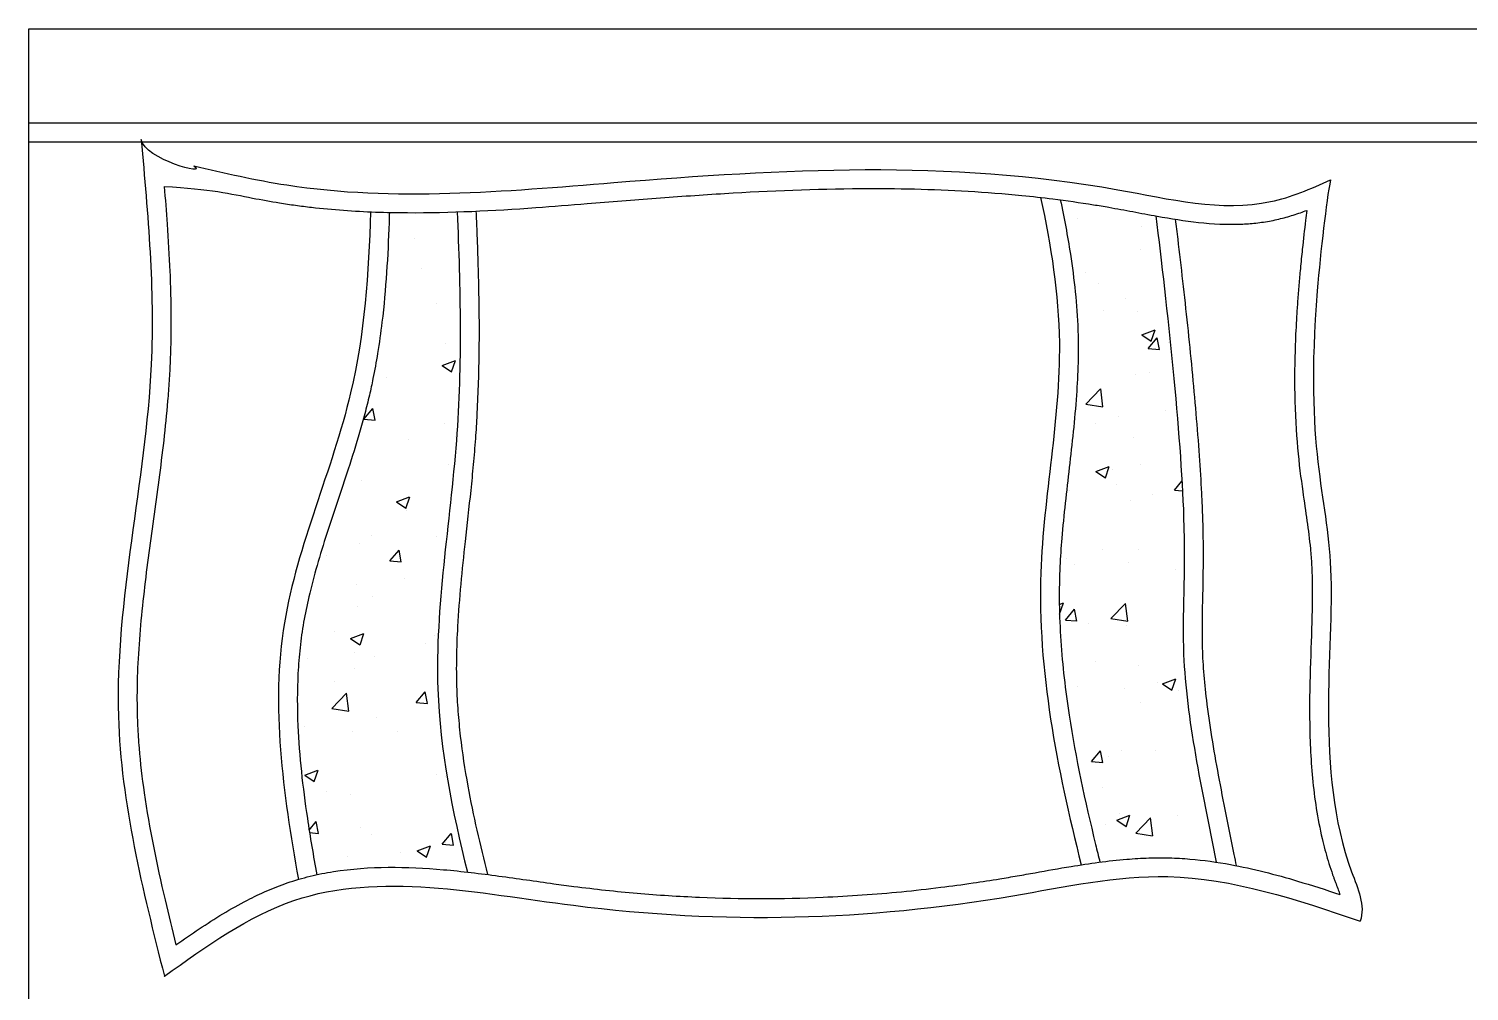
# Model space of a CAD drawing. Header units: inches. Extents: x 10.6 to 53.1, y 14.5 to 39.3.
# Drawn here: x 14.691 to 15.456, y 25.85 to 26.361 of the extents above; entities that cross this region are included whole.
import ezdxf

# ---------------------------------------------------------------- set-up
doc = ezdxf.new("R2010")
doc.units = ezdxf.units.IN
doc.header["$MEASUREMENT"] = 0
doc.layers.add('02', color=2, linetype='Continuous')

msp = doc.modelspace()

# ---------------------------------------------------------------- linework, layer by layer
at = {"layer": '02'}
for p, q in [((14.69144, 24.30082), (14.69144, 26.36082)), ((14.69144, 26.36082), (16.19144, 26.36082)), ((14.69144, 26.31082), (16.19144, 26.31082)), ((14.69144, 26.30082), (16.19144, 26.30082)), ((15.24803, 26.25992), (15.24803, 26.25992)), ((14.89615, 26.24957), (14.89615, 26.24957)), ((15.2822, 26.25604), (15.2822, 26.25604)), ((15.28152, 26.24372), (15.28152, 26.24372)), ((14.90018, 26.23349), (14.90018, 26.23349)), ((15.25277, 26.23114), (15.25277, 26.23114)), ((15.2596, 26.22546), (15.2596, 26.22546)), ((14.90772, 26.21512), (14.90772, 26.21512)), ((15.26207, 26.21104), (15.26207, 26.21104)), ((15.27386, 26.21771), (15.27386, 26.21771)), ((15.2803, 26.21043), (15.2803, 26.21043)), ((15.28243, 26.19827), (15.28943, 26.20096)), ((15.28243, 26.19827), (15.2874, 26.19491)), ((15.28582, 26.191), (15.29064, 26.19675)), ((15.28742, 26.1949), (15.28945, 26.20094)), ((15.29182, 26.19047), (15.29066, 26.19674)), ((14.91258, 26.19384), (14.91258, 26.19384)), ((15.28582, 26.191), (15.2918, 26.19048)), ((15.29644, 26.19434), (15.29644, 26.19434)), ((14.91098, 26.18203), (14.91798, 26.18472)), ((14.91098, 26.18203), (14.91595, 26.17868)), ((14.91597, 26.17867), (14.918, 26.18471)), ((14.88141, 26.17567), (14.88141, 26.17567)), ((15.27909, 26.17714), (15.27909, 26.17714)), ((15.28626, 26.17805), (15.28626, 26.17805)), ((15.25277, 26.16152), (15.26056, 26.16964)), ((15.26168, 26.16013), (15.26058, 26.16963)), ((14.86934, 26.15344), (14.87416, 26.15918)), ((14.87533, 26.1529), (14.87418, 26.15917)), ((15.25277, 26.16152), (15.26166, 26.16014)), ((15.29517, 26.15819), (15.29517, 26.15819)), ((14.86934, 26.15344), (14.87532, 26.15291)), ((14.86943, 26.15401), (14.86943, 26.15401)), ((14.91216, 26.15098), (14.91216, 26.15098)), ((15.25794, 26.15137), (15.25794, 26.15137)), ((15.27014, 26.1549), (15.27014, 26.1549)), ((14.89311, 26.14274), (14.89311, 26.14274)), ((14.91826, 26.14455), (14.91826, 26.14455)), ((15.27787, 26.14385), (15.27787, 26.14385)), ((14.91419, 26.12931), (14.91419, 26.12931)), ((15.2581, 26.12575), (15.2651, 26.12844)), ((15.26309, 26.12239), (15.26512, 26.12843)), ((15.26678, 26.12695), (15.26678, 26.12695)), ((15.2819, 26.12942), (15.2819, 26.12942)), ((14.86822, 26.12072), (14.86822, 26.12072)), ((15.2581, 26.12575), (15.26307, 26.1224)), ((15.26886, 26.11875), (15.26886, 26.11875)), ((15.2997, 26.11579), (15.30374, 26.1206)), ((14.88665, 26.10952), (14.89365, 26.11221)), ((14.89164, 26.10615), (14.89367, 26.11219)), ((15.24383, 26.11545), (15.24383, 26.11545)), ((15.28787, 26.11352), (15.28787, 26.11352)), ((15.2997, 26.11579), (15.30403, 26.11541)), ((14.88665, 26.10952), (14.89162, 26.10616)), ((14.89195, 26.10511), (14.89195, 26.10511)), ((15.27665, 26.11056), (15.27665, 26.11056)), ((14.87321, 26.09191), (14.87321, 26.09191)), ((14.90803, 26.09131), (14.90803, 26.09131)), ((14.84971, 26.0813), (14.84971, 26.0813)), ((14.867, 26.08743), (14.867, 26.08743)), ((14.88322, 26.07822), (14.88804, 26.08396)), ((14.88921, 26.07768), (14.88805, 26.08395)), ((15.26177, 26.08441), (15.26177, 26.08441)), ((15.28043, 26.08429), (15.28043, 26.08429)), ((14.88322, 26.07822), (14.88919, 26.07769)), ((15.24256, 26.07931), (15.24256, 26.07931)), ((15.24689, 26.07612), (15.24689, 26.07612)), ((15.27544, 26.07727), (15.27544, 26.07727)), ((15.30027, 26.07387), (15.30027, 26.07387)), ((14.86564, 26.06567), (14.86564, 26.06567)), ((14.89068, 26.06896), (14.89068, 26.06896)), ((14.87367, 26.05934), (14.87367, 26.05934)), ((14.86579, 26.05414), (14.86579, 26.05414)), ((15.23863, 26.05511), (15.24077, 26.05593)), ((15.23876, 26.04987), (15.24078, 26.05591)), ((15.24185, 26.04684), (15.24667, 26.05259)), ((15.24784, 26.0463), (15.24668, 26.05257)), ((15.26603, 26.04756), (15.27382, 26.05568)), ((15.27494, 26.04617), (15.27383, 26.05566)), ((15.24185, 26.04684), (15.24782, 26.04632)), ((15.25412, 26.04485), (15.25412, 26.04485)), ((15.26603, 26.04756), (15.27492, 26.04618)), ((15.27422, 26.04398), (15.27422, 26.04398)), ((14.85374, 26.04081), (14.85374, 26.04081)), ((14.86232, 26.037), (14.86932, 26.03969)), ((14.86232, 26.037), (14.86729, 26.03365)), ((14.86731, 26.03364), (14.86934, 26.03968)), ((14.90712, 26.03856), (14.90712, 26.03856)), ((14.86437, 26.02952), (14.86437, 26.02952)), ((14.87483, 26.02738), (14.87483, 26.02738)), ((14.90224, 26.03451), (14.90224, 26.03451)), ((14.83934, 26.02622), (14.83934, 26.02622)), ((14.86457, 26.02085), (14.86457, 26.02085)), ((15.25764, 26.02474), (15.25764, 26.02474)), ((15.2808, 26.02277), (15.2808, 26.02277)), ((14.85354, 26.01434), (14.85354, 26.01434)), ((15.2485, 26.01159), (15.2485, 26.01159)), ((15.29097, 26.01373), (15.29097, 26.01373)), ((15.29346, 26.01298), (15.30046, 26.01567)), ((15.29346, 26.01298), (15.29843, 26.00962)), ((15.29845, 26.00961), (15.30047, 26.01565)), ((14.85239, 25.9998), (14.86018, 26.00792)), ((14.8613, 25.99841), (14.86019, 26.00791)), ((14.89709, 26.003), (14.90191, 26.00874)), ((14.90308, 26.00246), (14.90193, 26.00873)), ((15.27301, 26.01069), (15.27301, 26.01069)), ((15.30188, 26.00933), (15.30188, 26.00933)), ((14.85239, 25.9998), (14.86128, 25.99842)), ((14.89709, 26.003), (14.90307, 26.00248)), ((15.28161, 26.00279), (15.28161, 26.00279)), ((14.83806, 25.99008), (14.83806, 25.99008)), ((14.87594, 25.99506), (14.87594, 25.99506)), ((14.86335, 25.98756), (14.86335, 25.98756)), ((14.88723, 25.98772), (14.88723, 25.98772)), ((15.25572, 25.97162), (15.26054, 25.97737)), ((15.26171, 25.97109), (15.26056, 25.97735)), ((15.26466, 25.97429), (15.26466, 25.97429)), ((15.27179, 25.97741), (15.27179, 25.97741)), ((15.2897, 25.97758), (15.2897, 25.97758)), ((14.83799, 25.96449), (14.84499, 25.96718)), ((14.84298, 25.96112), (14.845, 25.96716)), ((15.25572, 25.97162), (15.2617, 25.9711)), ((15.2609, 25.97194), (15.2609, 25.97194)), ((14.83799, 25.96449), (14.84296, 25.96113)), ((14.90773, 25.96468), (14.90773, 25.96468)), ((14.91278, 25.96394), (14.91278, 25.96394)), ((14.84963, 25.95562), (14.84963, 25.95562)), ((14.86214, 25.95427), (14.86214, 25.95427)), ((15.26148, 25.95778), (15.26148, 25.95778)), ((15.26912, 25.94046), (15.27613, 25.94315)), ((15.27057, 25.94412), (15.27057, 25.94412)), ((15.27412, 25.93709), (15.27614, 25.94314)), ((15.30126, 25.94313), (15.30126, 25.94313)), ((14.8403, 25.93532), (14.84406, 25.9398)), ((14.84523, 25.93352), (14.84408, 25.93979)), ((14.86775, 25.93662), (14.86775, 25.93662)), ((15.26339, 25.93814), (15.26339, 25.93814)), ((15.26912, 25.94046), (15.2741, 25.93711)), ((15.27929, 25.9336), (15.28707, 25.94171)), ((15.2882, 25.9322), (15.28709, 25.9417)), ((14.84052, 25.93394), (14.84522, 25.93353)), ((14.87338, 25.93271), (14.87338, 25.93271)), ((14.91097, 25.92778), (14.91579, 25.93352)), ((14.91097, 25.92778), (14.91694, 25.92726)), ((14.91151, 25.92779), (14.91151, 25.92779)), ((14.91286, 25.92848), (14.91286, 25.92848)), ((14.91696, 25.92724), (14.9158, 25.93351)), ((15.27929, 25.9336), (15.28818, 25.93222)), ((14.86092, 25.92099), (14.86092, 25.92099)), ((14.88884, 25.92319), (14.88884, 25.92319)), ((14.89768, 25.92423), (14.90468, 25.92692)), ((14.89768, 25.92423), (14.90265, 25.92087)), ((14.90267, 25.92086), (14.90469, 25.9269)), ((14.76342, 25.85763), (14.76326, 25.85752))]:
    msp.add_line(p, q, dxfattribs=at)
for points in [[(14.7511, 26.30196), (14.75642, 26.18251), (14.73902, 25.99566), (14.76342, 25.85763)], [(14.76342, 25.85763), (14.83224, 25.89787), (14.98058, 25.89533), (15.21386, 25.9004), (15.29627, 25.91054), (15.3984, 25.88692)]]:
    msp.add_spline(points, degree=3, dxfattribs=at)
at = {"layer": '02', "start_tangent": (0.821138, -0.57073), "end_tangent": (-0.164552, 0.986368)}
msp.add_spline([(14.77899, 26.28802), (14.7511, 26.30196)], degree=3, dxfattribs=at)
at = {"layer": '02'}
for points, knots in [([(14.77899, 26.28802), (14.79543, 26.28424), (14.86843, 26.26745), (15.03447, 26.28293), (15.20599, 26.29314), (15.33645, 26.26063), (15.37214, 26.27579), (15.38261, 26.28068)], [0, 0, 0, 0, 50.473512, 224.171917, 491.71291, 573.10138, 607.119185, 607.119185, 607.119185, 607.119185]), ([(15.38261, 26.28068), (15.38038, 26.269), (15.3656, 26.14265), (15.39432, 26.08835), (15.3722, 25.95735), (15.40124, 25.89531), (15.3984, 25.88692)], [23.365789, 23.365789, 23.365789, 23.365789, 61.134037, 209.05561, 370.213447, 396.791818, 396.791818, 396.791818, 396.791818]), ([(14.76332, 26.27715), (14.76388, 26.27048), (14.76441, 26.26378), (14.76547, 26.2487), (14.76597, 26.24031), (14.7668, 26.22082), (14.76702, 26.20972), (14.76683, 26.19387), (14.76671, 26.18914), (14.76637, 26.18087), (14.76618, 26.17734), (14.76573, 26.17028), (14.76546, 26.16676), (14.76458, 26.1562), (14.76386, 26.14919), (14.76146, 26.12821), (14.75954, 26.11432), (14.75573, 26.08671), (14.75384, 26.073), (14.75079, 26.04579), (14.74962, 26.03228), (14.74893, 26.01339), (14.74884, 26.00792), (14.74893, 25.99852), (14.74904, 25.99459), (14.74941, 25.98671), (14.74966, 25.98276), (14.75064, 25.97092), (14.75156, 25.96301), (14.75539, 25.93623), (14.75932, 25.91728), (14.76563, 25.89026), (14.76758, 25.88229), (14.76956, 25.8743)], [25.664874, 25.664874, 25.664874, 25.664874, 45.621332, 45.621332, 70.560033, 70.560033, 103.352308, 103.352308, 117.253905, 117.253905, 127.638675, 127.638675, 138.023444, 138.023444, 158.792983, 158.792983, 200.33206, 200.33206, 241.871137, 241.871137, 283.410214, 283.410214, 300.439185, 300.439185, 312.7657, 312.7657, 325.092214, 325.092214, 349.745244, 349.745244, 408.404776, 408.404776, 432.880511, 432.880511, 432.880511, 432.880511]), ([(14.76332, 26.27715), (14.78781, 26.27573), (14.79898, 26.27316), (14.81502, 26.27002), (14.81978, 26.26915), (14.82739, 26.26792), (14.83021, 26.2675), (14.83586, 26.26672), (14.83869, 26.26637), (14.84717, 26.26539), (14.85283, 26.26487), (14.86982, 26.26362), (14.88116, 26.26324), (14.91529, 26.26306), (14.93807, 26.26426), (14.96981, 26.26653), (14.9789, 26.26725), (14.99408, 26.26847), (15.00019, 26.26897), (15.01239, 26.26994), (15.01847, 26.27042), (15.03671, 26.27179), (15.04883, 26.27264), (15.08512, 26.27485), (15.1092, 26.27585), (15.14275, 26.27606), (15.15224, 26.27599), (15.1807, 26.2753), (15.19968, 26.27422), (15.22422, 26.27177), (15.22972, 26.27116), (15.24238, 26.26957), (15.24954, 26.26856), (15.25948, 26.26697), (15.26223, 26.26651), (15.26709, 26.26566), (15.26918, 26.26528), (15.2734, 26.2645), (15.27553, 26.26411), (15.28192, 26.2629), (15.28622, 26.26208), (15.29782, 26.26), (15.30517, 26.25881), (15.32002, 26.25721), (15.32752, 26.2568), (15.33769, 26.25719), (15.34032, 26.25738), (15.34569, 26.25796), (15.34843, 26.25837), (15.3525, 26.25915), (15.35382, 26.25944), (15.35645, 26.26006), (15.35775, 26.2604), (15.36162, 26.26148), (15.36416, 26.26229), (15.36779, 26.26357), (15.36892, 26.26397), (15.37003, 26.2644)], [0, 0, 0, 0, 33.962995, 33.962995, 48.165963, 48.165963, 56.519191, 56.519191, 64.87242, 64.87242, 81.578876, 81.578876, 114.99179, 114.99179, 182.18371, 182.18371, 209.227374, 209.227374, 227.527836, 227.527836, 245.828298, 245.828298, 282.429222, 282.429222, 355.631069, 355.631069, 384.488949, 384.488949, 442.20471, 442.20471, 458.857092, 458.857092, 480.50456, 480.50456, 488.808912, 488.808912, 495.125452, 495.125452, 501.441992, 501.441992, 514.075071, 514.075071, 535.264157, 535.264157, 556.453244, 556.453244, 563.84107, 563.84107, 571.519963, 571.519963, 575.236821, 575.236821, 578.953678, 578.953678, 586.387394, 586.387394, 589.742763, 589.742763, 589.742763, 589.742763]), ([(14.92887, 26.26398), (14.92903, 26.26041), (14.92918, 26.25683), (14.92974, 26.2425), (14.93009, 26.23173), (14.9307, 26.19934), (14.93055, 26.17768), (14.92915, 26.15169), (14.92888, 26.14743), (14.92823, 26.13857), (14.92785, 26.13397), (14.927, 26.12482), (14.92655, 26.12025), (14.92512, 26.10659), (14.92409, 26.09753), (14.92145, 26.07334), (14.91993, 26.05831), (14.91879, 26.03785), (14.91858, 26.03227), (14.91841, 26.02164), (14.91844, 26.01659), (14.91874, 26.00716), (14.91898, 26.00276), (14.91964, 25.99395), (14.92006, 25.98954), (14.92158, 25.97631), (14.92292, 25.96747), (14.92736, 25.94303), (14.93099, 25.92739), (14.93502, 25.91168)], [37.205961, 37.205961, 37.205961, 37.205961, 47.877275, 47.877275, 80.004843, 80.004843, 144.259978, 144.259978, 156.846488, 156.846488, 170.414081, 170.414081, 183.981675, 183.981675, 211.116862, 211.116862, 256.832263, 256.832263, 274.083214, 274.083214, 289.840728, 289.840728, 303.640896, 303.640896, 317.441065, 317.441065, 345.041401, 345.041401, 393.668821, 393.668821, 393.668821, 393.668821]), ([(15.22866, 26.27125), (15.23421, 26.24563), (15.24478, 26.17969), (15.21884, 26.06017), (15.23742, 25.96833), (15.25022, 25.91682)], [47.119214, 47.119214, 47.119214, 47.119214, 125.251051, 247.710302, 404.771164, 404.771164, 404.771164, 404.771164]), ([(15.23916, 26.26996), (15.24118, 26.26041), (15.243, 26.25081), (15.24656, 26.22782), (15.248, 26.21438), (15.24858, 26.19792), (15.24864, 26.19502), (15.24867, 26.18922), (15.24863, 26.18633), (15.24842, 26.17767), (15.24812, 26.17191), (15.24681, 26.15328), (15.24536, 26.1405), (15.24243, 26.11518), (15.24094, 26.10265), (15.23951, 26.08526), (15.23918, 26.08027), (15.2388, 26.07202), (15.23869, 26.06873), (15.23859, 26.06216), (15.23858, 26.05887), (15.23871, 26.049), (15.23898, 26.04242), (15.24028, 26.02266), (15.24181, 26.00947), (15.24732, 25.97346), (15.25229, 25.95058), (15.25863, 25.92449), (15.2594, 25.92137), (15.26017, 25.91825)], [50.535785, 50.535785, 50.535785, 50.535785, 79.226786, 79.226786, 118.840179, 118.840179, 127.284745, 127.284745, 135.729311, 135.729311, 152.618443, 152.618443, 190.599686, 190.599686, 228.580928, 228.580928, 243.954279, 243.954279, 254.171345, 254.171345, 264.38841, 264.38841, 284.82254, 284.82254, 325.6908, 325.6908, 396.206645, 396.206645, 405.778736, 405.778736, 405.778736, 405.778736]), ([(15.37003, 26.2644), (15.36981, 26.26266), (15.36958, 26.26087), (15.36877, 26.25416), (15.36818, 26.24899), (15.36728, 26.24031), (15.36693, 26.23687), (15.36634, 26.23053), (15.36608, 26.22764), (15.3656, 26.22191), (15.36538, 26.21908), (15.36498, 26.21357), (15.3648, 26.21087), (15.36431, 26.20298), (15.36407, 26.19797), (15.36354, 26.18362), (15.36346, 26.17496), (15.36378, 26.15622), (15.36434, 26.14676), (15.36589, 26.12973), (15.36688, 26.12215), (15.36864, 26.10966), (15.36942, 26.10454), (15.37082, 26.09453), (15.37144, 26.08965), (15.37219, 26.08188), (15.37241, 26.07906), (15.37268, 26.07433), (15.37276, 26.07247), (15.37287, 26.06863), (15.37291, 26.06667), (15.37296, 26.06063), (15.37291, 26.05643), (15.37264, 26.0434), (15.37228, 26.03414), (15.37168, 26.01479), (15.37144, 26.0047), (15.37163, 25.98405), (15.37205, 25.97348), (15.37408, 25.95217), (15.3757, 25.94143), (15.37866, 25.9288), (15.37916, 25.92683), (15.38074, 25.92092), (15.38192, 25.91699), (15.38359, 25.91209), (15.38394, 25.9111), (15.38451, 25.90951), (15.38472, 25.90893), (15.38515, 25.90779), (15.38536, 25.90723), (15.38598, 25.90558), (15.38638, 25.90452), (15.38706, 25.90267), (15.38734, 25.90186), (15.3876, 25.90109)], [37.183477, 37.183477, 37.183477, 37.183477, 40.491556, 40.491556, 49.269897, 49.269897, 54.954762, 54.954762, 59.788849, 59.788849, 64.697156, 64.697156, 69.605463, 69.605463, 79.422078, 79.422078, 99.055307, 99.055307, 125.793654, 125.793654, 152.532001, 152.532001, 173.230804, 173.230804, 193.929606, 193.929606, 205.46627, 205.46627, 212.769573, 212.769573, 220.072875, 220.072875, 234.679481, 234.679481, 263.730667, 263.730667, 292.781852, 292.781852, 321.833037, 321.833037, 350.884223, 350.884223, 356.275448, 356.275448, 367.0579, 367.0579, 369.82435, 369.82435, 371.447442, 371.447442, 373.070534, 373.070534, 376.316717, 376.316717, 378.960574, 378.960574, 378.960574, 378.960574]), ([(14.87288, 26.26363), (14.87195, 26.23115), (14.86678, 26.15658), (14.8139, 26.04364), (14.82635, 25.95519), (14.83461, 25.9091)], [32.658488, 32.658488, 32.658488, 32.658488, 129.567242, 256.579514, 393.473055, 393.473055, 393.473055, 393.473055]), ([(14.88288, 26.26331), (14.88283, 26.26148), (14.88277, 26.25964), (14.88212, 26.2402), (14.88108, 26.22256), (14.8783, 26.19944), (14.87753, 26.19393), (14.87591, 26.18395), (14.8751, 26.17948), (14.8736, 26.1721), (14.87297, 26.16918), (14.87152, 26.16294), (14.87069, 26.15961), (14.86894, 26.15301), (14.86802, 26.14972), (14.86517, 26.13992), (14.86313, 26.13344), (14.85726, 26.11544), (14.85333, 26.10403), (14.84606, 26.08142), (14.84272, 26.07023), (14.83908, 26.0546), (14.83816, 26.05012), (14.83699, 26.04341), (14.83664, 26.04116), (14.836, 26.03666), (14.83572, 26.0344), (14.83497, 26.02761), (14.83461, 26.02305), (14.83389, 26.00931), (14.83391, 26.00005), (14.83501, 25.97456), (14.83687, 25.95816), (14.84082, 25.93163), (14.84253, 25.92162), (14.84432, 25.91157)], [32.690594, 32.690594, 32.690594, 32.690594, 38.116973, 38.116973, 90.165363, 90.165363, 106.495273, 106.495273, 119.761019, 119.761019, 128.44453, 128.44453, 138.396264, 138.396264, 148.347998, 148.347998, 168.251467, 168.251467, 204.152192, 204.152192, 240.052916, 240.052916, 254.528772, 254.528772, 261.788834, 261.788834, 269.048896, 269.048896, 283.569021, 283.569021, 312.60927, 312.60927, 362.743238, 362.743238, 392.766922, 392.766922, 392.766922, 392.766922]), ([(14.91888, 26.26358), (14.92066, 26.22313), (14.92247, 26.13859), (14.90115, 26.02089), (14.91621, 25.94525), (14.92438, 25.91297)], [37.161125, 37.161125, 37.161125, 37.161125, 158.549309, 290.800545, 389.80885, 389.80885, 389.80885, 389.80885]), ([(15.28989, 26.26142), (15.29578, 26.21407), (15.30842, 26.09723), (15.30073, 26.01971), (15.31422, 25.9567), (15.32198, 25.91825)], [98.211877, 98.211877, 98.211877, 98.211877, 200.341548, 273.299401, 386.493713, 386.493713, 386.493713, 386.493713]), ([(15.30018, 26.25967), (15.30061, 26.25623), (15.30104, 26.25269), (15.30319, 26.23479), (15.30497, 26.2192), (15.30747, 26.19548), (15.30826, 26.18763), (15.31052, 26.16415), (15.31186, 26.14862), (15.31337, 26.12724), (15.31378, 26.1206), (15.31434, 26.10963), (15.31453, 26.10516), (15.3148, 26.09664), (15.31488, 26.09259), (15.31501, 26.081), (15.31494, 26.07401), (15.31472, 26.06125), (15.31457, 26.05545), (15.31439, 26.04434), (15.31436, 26.03904), (15.31453, 26.03137), (15.31461, 26.02902), (15.31485, 26.02424), (15.31501, 26.02182), (15.31557, 26.01447), (15.31608, 26.00946), (15.31823, 25.99155), (15.32046, 25.97814), (15.32559, 25.95065), (15.32848, 25.93656), (15.33176, 25.92038), (15.33216, 25.91839), (15.33256, 25.9164)], [100.331113, 100.331113, 100.331113, 100.331113, 107.596203, 107.596203, 136.217295, 136.217295, 150.182993, 150.182993, 178.11439, 178.11439, 191.341699, 191.341699, 201.045283, 201.045283, 210.748868, 210.748868, 230.156036, 230.156036, 248.920821, 248.920821, 267.685606, 267.685606, 276.007878, 276.007878, 284.330149, 284.330149, 300.974691, 300.974691, 342.686716, 342.686716, 384.39874, 384.39874, 390.238275, 390.238275, 390.238275, 390.238275]), ([(14.76956, 25.8743), (14.77364, 25.87718), (14.77776, 25.88003), (14.7902, 25.88832), (14.79868, 25.89354), (14.8109, 25.89983), (14.81434, 25.90148), (14.8214, 25.90455), (14.82501, 25.90596), (14.83271, 25.9086), (14.83676, 25.90977), (14.84494, 25.91177), (14.84905, 25.91258), (14.86277, 25.91476), (14.87247, 25.91543), (14.89198, 25.9156), (14.90179, 25.9151), (14.92142, 25.9134), (14.93125, 25.9122), (14.95082, 25.90957), (14.96056, 25.90814), (14.97376, 25.90632), (14.97731, 25.90584), (14.98647, 25.90466), (14.99208, 25.904), (15.00327, 25.90279), (15.00885, 25.90225), (15.02553, 25.90082), (15.03658, 25.9001), (15.0696, 25.89868), (15.09142, 25.89869), (15.12012, 25.89993), (15.12707, 25.90033), (15.1479, 25.9018), (15.16178, 25.90315), (15.18138, 25.90559), (15.18709, 25.90636), (15.19753, 25.90789), (15.20225, 25.90862), (15.21009, 25.9099), (15.2132, 25.91043), (15.21946, 25.91152), (15.2226, 25.91208), (15.23207, 25.91377), (15.23843, 25.91491), (15.25462, 25.91757), (15.2645, 25.91897), (15.27835, 25.92012), (15.28223, 25.92035), (15.28976, 25.92059), (15.29341, 25.92061), (15.30071, 25.92043), (15.30435, 25.92022), (15.31521, 25.9193), (15.32238, 25.91829), (15.34155, 25.91476), (15.35343, 25.91168), (15.3727, 25.90596), (15.38018, 25.90355), (15.3876, 25.90109)], [14.19911, 14.19911, 14.19911, 14.19911, 28.59595, 28.59595, 57.1919, 57.1919, 68.211616, 68.211616, 79.38435, 79.38435, 91.579188, 91.579188, 103.774026, 103.774026, 131.995562, 131.995562, 160.217098, 160.217098, 188.438634, 188.438634, 216.66017, 216.66017, 227.092586, 227.092586, 243.735901, 243.735901, 260.379217, 260.379217, 293.665849, 293.665849, 360.239112, 360.239112, 381.542691, 381.542691, 424.149848, 424.149848, 441.658154, 441.658154, 456.106305, 456.106305, 465.629022, 465.629022, 475.15174, 475.15174, 494.197175, 494.197175, 523.236505, 523.236505, 534.494957, 534.494957, 544.989847, 544.989847, 555.484737, 555.484737, 576.474517, 576.474517, 612.059038, 612.059038, 634.880522, 634.880522, 634.880522, 634.880522])]:
    msp.add_open_spline(points, degree=3, knots=knots, dxfattribs=at)

doc.saveas('drawing.dxf')
